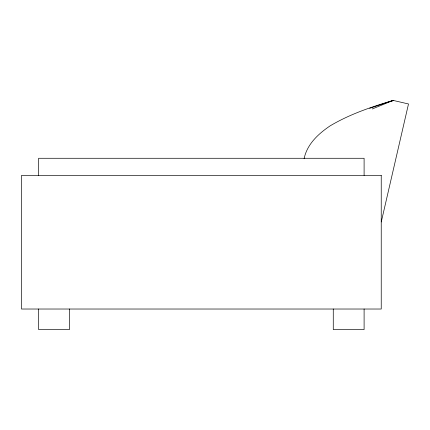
<?xml version="1.0" encoding="UTF-8"?>
<svg xmlns="http://www.w3.org/2000/svg" width="430" height="430" viewBox="0 0 430 430"><rect width="100%" height="100%" fill="white"/><g stroke="black" fill="none" stroke-linecap="round" stroke-linejoin="round"><path stroke-width="0.64" d="M381.265 221.939L408.5 103.969L393.144 100.421C371.364 106.925 349.633 114.23 330.025 125.931C318.286 133.87 307.063 144.244 304.096 158.697M391.44 101.41L393.144 100.421L369.628 108.355M372.278 108.967L393.144 100.421M364.102 175.408L364.102 158.278L38.63 158.278L38.63 175.408M364.102 309.025L364.102 329.579L333.271 329.579L333.271 309.025M69.466 309.025L69.466 329.579L38.63 329.579L38.63 309.025M381.233 175.408L21.5 175.408L21.5 309.025L381.233 309.025L381.233 175.408"/></g></svg>
